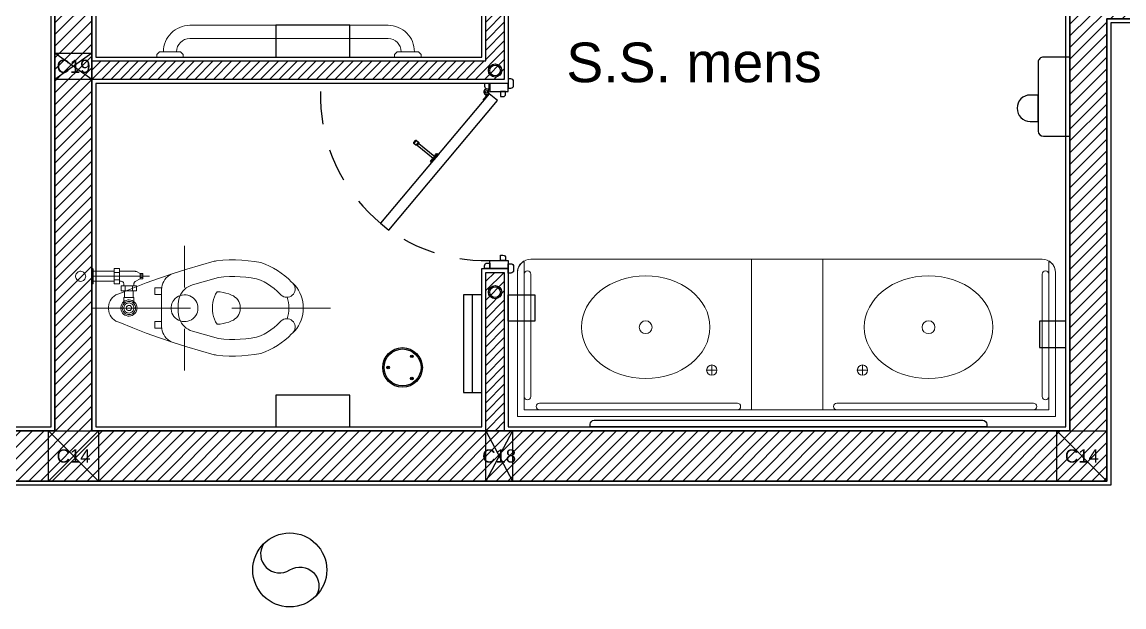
# Model space of a CAD drawing. Header units: metres. Extents: x 301.4 to 351.3, y 108.6 to 130.3.
# Drawn here: x 317.685 to 321.854, y 116.684 to 118.898 of the extents above; entities that cross this region are included whole.
import ezdxf
from ezdxf.enums import TextEntityAlignment as Align

# ---------------------------------------------------------------- set-up
doc = ezdxf.new("R2010")
doc.units = ezdxf.units.M
doc.header["$MEASUREMENT"] = 0
doc.linetypes.add('HIDDEN2', pattern=[0.1875, 0.125, -0.0625])
doc.layers.get('0').update_dxf_attribs({"color": 250, "linetype": 'CONTINUOUS', "lineweight": 25})
for name, color, linetype in [('ACCE0001', 1, 'CONTINUOUS'), ('AREA001T', 1, 'CONTINUOUS'), ('AZJO0252', 252, 'CONTINUOUS'), ('BDOR0001', 1, 'CONTINUOUS'), ('BDOR000H', 7, 'HIDDEN2'), ('MAMP0002', 2, 'CONTINUOUS'), ('MAMP000F', 7, 'CONTINUOUS'), ('MRCO0001', 1, 'CONTINUOUS'), ('MURO000F', 7, 'CONTINUOUS')]:
    doc.layers.add(name, color=color, linetype=linetype)
doc.layers.add('ARTE0001', color=1, linetype='CONTINUOUS', lineweight=13)
doc.layers.add('MURO0004', color=4, linetype='CONTINUOUS', lineweight=30)
for name, color, linetype, plot in [('COLU_C14', 161, 'CONTINUOUS', False), ('COLU_C18', 161, 'CONTINUOUS', False), ('COLU_C19', 161, 'CONTINUOUS', False), ('REGI__NP', 161, 'CONTINUOUS', False), ('TUBO__NP', 161, 'CONTINUOUS', False)]:
    doc.layers.add(name, color=color, linetype=linetype, plot=plot)
doc.styles.add('Arial', font='arial.ttf', dxfattribs={"height": 0.15875})

# ---------------------------------------------------------------- blocks, each defined once
blk = doc.blocks.new('ZZ_PASAM_SS')
blk.add_lwpolyline([(0.8249999999999673, 0.0700000000000216, -0.4142135623730842), (0.8749999999999787, 0.02000000000001023), (0.9249999999999616, 0.02000000000001023, 0.4142135623730842), (0.8249999999999673, 0.1200000000000045), (0.07500000000001705, 0.1200000000000045, 0.414213562373095), (-0.02499999999997726, 0.02000000000001023), (0.02500000000000568, 0.02000000000001023, -0.414213562373095), (0.07500000000001705, 0.0700000000000216)], format="xyb", close=True)
for points in [[(-0.05000000000001137, 0), (0.04999999999998295, 0), (0.04999999999998295, 0.01000000000001933), (0.03999999999999204, 0.02000000000001023), (-0.04000000000004889, 0.01999999999998181), (-0.05000000000003979, 0.009999999999990905)], [(0.8499999999999446, 0), (0.9499999999999389, 0), (0.9499999999999389, 0.01000000000001933), (0.939999999999948, 0.02000000000001023), (0.8599999999999071, 0.01999999999998181), (0.8499999999999162, 0.009999999999990905)]]:
    blk.add_lwpolyline(points, close=True)
blk = doc.blocks.new('American_Standart_Modelo M')
at = {"color": 1}
for points in [[(0.3501990236149908, 0.07890451861954517), (0.3501990236149908, 0.2364994323343197)], [(0.758960831062943, 0.09464259763853988), (0.7552136693916509, 0.09806857402373481), (0.7429015667576095, 0.1102736148955117), (0.7297329700274844, 0.121729223433249), (0.7160290644869605, 0.1323283378746964), (0.7015757266124183, 0.142070958219854), (0.6865870799274489, 0.1509570844687005), (0.6710631244325214, 0.1587725930971899), (0.6551109218894311, 0.1657316076295956), (0.6387304722979934, 0.1716200045414169), (0.615069822888465, 0.1756883514986001), (0.5913021117166792, 0.1787931425976694), (0.5673202770210466, 0.1808273160763818), (0.5433384423251937, 0.1817908719347088), (0.5193566076295539, 0.1816838101726717), (0.4953747729339142, 0.1805061307902704), (0.4715000000000984, 0.1782578337874838), (0.467110467756811, 0.1776154632152682), (0.4628279972753262, 0.176651907356927), (0.4105818574025619, 0.1623056312444078), (0.3586569028157101, 0.1468887375115244), (0.3069460717531314, 0.1304012261580354), (0.2996658719346144, 0.1275105585832534), (0.2927068574024219, 0.1236563351499242), (0.2863902134424663, 0.1190526793823281), (0.2806088782924689, 0.1135925295186553), (0.2755769754769446, 0.107490009082774), (0.2714015667574898, 0.1008521798364725), (0.2679755903725365, 0.09367904178021291), (0.2656202316077128, 0.08618471843783482), (0.2641213669391931, 0.0784762715713967), (0.2635860581290217, 0.07055370118087723), (0.2635860581290217, -0.07066076294267987), (0.2641213669391931, -0.07858333333342671), (0.2656202316077128, -0.08629178019986483), (0.2679755903725365, -0.09378610354224293), (0.2714015667574898, -0.1009592415985026), (0.2755769754769446, -0.1075970708447969), (0.2806088782924689, -0.1136995912806853), (0.2863902134424663, -0.119159741144351), (0.2927068574024219, -0.1237633969119472), (0.2996658719346144, -0.1276176203450561), (0.3069460717531314, -0.1305082879200583), (0.3585498410536729, -0.14699579927332), (0.4105818574025619, -0.1623056312444007), (0.4628279972753262, -0.1767589691189571), (0.467110467756811, -0.1777225249772911), (0.4715000000000984, -0.1783648955495138), (0.4953747729339142, -0.1806131925523005), (0.5193566076295539, -0.1817908719347017), (0.5433384423251937, -0.1818979336967459), (0.5673202770210466, -0.1809343778384047), (0.5913021117166792, -0.1789002043596994), (0.615069822888465, -0.175795413260623), (0.6387304722979934, -0.1717270663034398), (0.6551109218894311, -0.1658386693913982), (0.6710631244325214, -0.15887965485922), (0.6865870799274489, -0.1510641462307305), (0.7015757266124183, -0.1421780199818841), (0.7160290644869605, -0.1324353996367265), (0.7297329700274844, -0.121836285195279), (0.7429015667576095, -0.1103806766575417), (0.7552136693916509, -0.09817563578576483), (0.758960831062943, -0.0947496594005699), (0.7670975249775296, -0.08629178019986483), (0.7744847865578777, -0.07708446866489993), (0.7809084922798775, -0.06723478655771231), (0.7865827656678377, -0.05695685740237622), (0.7911864214352065, -0.04614361943685452), (0.7948265213444614, -0.03490213442318435), (0.7973960036333665, -0.02344652588543994), (0.7990019300636888, -0.01177679382385577), (0.7995372388738744, 0), (0.7990019300636888, 0.01166973206182575), (0.7973960036333665, 0.0233394641236373), (0.7948265213444614, 0.03479507266116144), (0.7911864214352065, 0.04603655767482451), (0.7865827656678377, 0.05684979564035331), (0.7809084922798775, 0.0671277247956894), (0.7744847865578777, 0.07697740690287702), (0.7670975249775296, 0.08618471843783482), (0.758960831062943, 0.09464259763853988), (0.762815054496059, 0.09025306539524536), (0.7657057220710541, 0.08522116257950785), (0.7677398955497665, 0.07976101271584213), (0.7687034514081006, 0.0740867393278748), (0.7684893278840192, 0.0681983424160606), (0.7673116485016038, 0.06252406902809327), (0.7650633514988385, 0.05717098092646467), (0.7619585603997621, 0.05235320163502166), (0.7578902134425789, 0.04807073115353688), (0.7531794959129385, 0.04464475476834906), (0.747933469573347, 0.04218233424172269), (0.7423662579474168, 0.04079053133524013), (0.7364778610356097, 0.04036228428708455), (0.7308035876478698, 0.04100465485931437), (0.7252363760219396, 0.04271764305190828), (0.720097411444371, 0.0453941871026089), (0.7154937556767891, 0.04903428701186385), (0.7116395322436802, 0.05246026339705878), (0.7008262942781585, 0.0632735013623531), (0.6893706857404069, 0.07344436875565208), (0.6770585831063656, 0.08265168029061698), (0.6643182334244102, 0.09110955949132205), (0.6509355131699834, 0.09849682107187618), (0.6370174841056269, 0.1050275885559131), (0.6226712079928802, 0.1104877384195859), (0.6023294732062823, 0.1139137148047737), (0.5818806766576472, 0.1163761353316204), (0.561217756585151, 0.1180891235242214), (0.5406618982744931, 0.1188385558584812), (0.5199989782017767, 0.118624432334407), (0.4993360581290602, 0.1176608764760729), (0.4787801998184023, 0.1157337647594048), (0.429103542234536, 0.1020298592188809), (0.3797480699365678, 0.08746945958228025), (0.3716113760219599, 0.08447173024524801), (0.3637958673932573, 0.08051044505010196), (0.3566227293369977, 0.07569266575843159), (0.3499849000909236, 0.07001839237069163), (0.3440965031791023, 0.06370174841050158), (0.3388504768392977, 0.05674273387831619), (0.3345680063580332, 0.0492484105359452), (0.3311420299728454, 0.04121877838338861), (0.3286796094459987, 0.03297502270675778), (0.327180744777479, 0.02441008174400849), (0.3266454359672863, 0.01573807901900892), (0.3266454359672863, -0.01584514078103183), (0.327180744777479, -0.02451714350581113), (0.3286796094459987, -0.0329750227065162), (0.3311420299728454, -0.04132584014541862), (0.3345680063580332, -0.04935547229796811), (0.3388504768392977, -0.0568497956403391), (0.3440965031791023, -0.06380881017252449), (0.3499849000909236, -0.07012545413248716), (0.3566227293369977, -0.0757997275204545), (0.3637958673932573, -0.0806175068119046), (0.3716113760219599, -0.0844717302452409), (0.3797480699365678, -0.08757652134431027), (0.429103542234536, -0.1021369209809109), (0.4787801998184023, -0.1158408265214277), (0.4993360581290602, -0.1176608764758384), (0.5199989782017767, -0.1187314940962096), (0.5406618982744931, -0.1188385558582397), (0.561217756585151, -0.1180891235239798), (0.5818806766576472, -0.1164831970936575), (0.6023294732062823, -0.1140207765668038), (0.6226712079928802, -0.1105948001816088), (0.6370174841056269, -0.1051346503179502), (0.6509355131699834, -0.09860388283368593), (0.6643182334244102, -0.09121662125334495), (0.6770585831063656, -0.08275874205263989), (0.6893706857404069, -0.07355143051767499), (0.7008262942781585, -0.06338056312437601), (0.7116395322436802, -0.0524602633968172), (0.7154937556767891, -0.04914134877390097), (0.720097411444371, -0.0455012488646318), (0.7252363760219396, -0.04282470481371092), (0.7308035876478698, -0.04111171662133728), (0.7364778610356097, -0.04046934604912167), (0.7423662579474168, -0.04089759309726304), (0.747933469573347, -0.04228939600351822), (0.7531794959129385, -0.04475181653037197), (0.7578902134425789, -0.04817779291555979), (0.7619585603997621, -0.05235320163478008), (0.7650633514988385, -0.05727804268849468), (0.7673116485016038, -0.06263113079011617), (0.7684893278840192, -0.0683054041780835), (0.7687034514081006, -0.0741938010898977), (0.7677398955497665, -0.07986807447764477), (0.7657057220710541, -0.08532822434153786), (0.762815054496059, -0.0903601271570551), (0.758960831062943, -0.0947496594005699)], [(0.3069460717531314, 0.1304012261580354), (0.2559846730245994, 0.1130572207084768), (0.2053444595821858, 0.09474965940058411), (0.155025431426111, 0.07547854223435735), (0.1051346503179502, 0.05513680744775229), (0.09764032697557923, 0.05267438692113302), (0.09046718891909222, 0.0492484105359452), (0.08382935967301819, 0.04475181653037907), (0.07794096276118978, 0.0395057901907947), (0.07280199818342226, 0.03340326975490626), (0.06862658946419486, 0.02665837874656773), (0.06530767484105127, 0.01937817892827098), (0.06316643960030888, 0.01177679382385577), (0.06209582197993768, 0.003961285195380526), (0.06209582197993768, -0.004068346957176061), (0.06316643960030888, -0.01188385558588578), (0.06530767484105127, -0.019485240690301), (0.06862658946419486, -0.02676544050859064), (0.07280199818342226, -0.0335103315167018), (0.07794096276118978, -0.03961285195282471), (0.08382935967301819, -0.04485887829241619), (0.09046718891909222, -0.04935547229796811), (0.09764032697557923, -0.05278144868293566), (0.1051346503179502, -0.0552438692097823), (0.155025431426111, -0.07558560399638026), (0.2053444595821858, -0.09485672116260702), (0.2559846730245994, -0.1131642824705068), (0.3069460717531314, -0.1305082879200583)], [(0.2635860581290217, 0.07622797456861719), (0.2382124205268923, 0.07622797456861719), (0.2382124205268923, 0.05074727520446487), (0.2635860581290217, 0.05074727520446487)], [(0.3727890554043753, 0), (0, 0)], [(0.9017812216170427, 0), (0.5290992279747115, 0)], [(0.7381908492281966, -0.04046934604912167), (0.7410815168031917, -0.03061966394193405), (0.7432227520437209, -0.02055585831066509), (0.7446145549501964, -0.0102779291553361), (0.7450428019983519, 0), (0.7446145549501964, 0.0102779291553361), (0.7432227520437209, 0.02044879654864218), (0.7410815168031917, 0.03051260217990404), (0.7381908492281966, 0.04036228428708455)], [(0.1586655313351315, -0.01627338782918031), (0.1586655313351315, -0.03961285195282471), (0.1206586058128778, -0.03961285195282471), (0.1206586058128778, -0.01627338782918031)], [(0.1233351498637987, -0.03961285195282471), (0.1233351498637987, -0.06455824250679143)], [(0.155881925522408, -0.03961285195282471), (0.155881925522408, -0.06455824250679143)], [(0.1255834468665711, -0.06455824250679143), (0.1255834468665711, -0.08457879200727803)], [(0.1536336285196285, -0.06455824250679143), (0.1536336285196285, -0.08457879200727803)], [(0.3501990236149908, -0.2350005676657858), (0.3501990236149908, -0.07740565395101129)], [(0, -0.1200162352406551), (0.2173353769301229, -0.1200162352406551)], [(0.005031902815503031, -0.1010663033605397), (0.08415054495912955, -0.1010663033605397)], [(0.08415054495912955, -0.1060982061762772), (0.1041710944596019, -0.1060982061762772)], [(0.1041710944596019, -0.1010663033605397), (0.1105948001816017, -0.1010663033605397), (0.112521911898277, -0.1008521798364654), (0.1144490236149522, -0.1003168710262798), (0.1161620118075462, -0.09935331516794577), (0.1176608764760516, -0.09817563578576483), (0.1189456176202839, -0.09656970935520803), (0.1198021117165808, -0.09485672116260702), (0.1204444822887965, -0.09303667120797598), (0.1206586058128778, -0.09100249772927782), (0.1206586058128778, -0.08457879200727803)], [(0.1041710944596019, -0.1390732288828076), (0.1633762488647648, -0.1390732288828076), (0.1650892370573729, -0.1388591053587263), (0.1666951634876952, -0.1384308583105849), (0.1683010899182591, -0.1377884877383551), (0.1817908719347088, -0.1300800408719169), (0.1817908719347088, -0.1100594913714303), (0.1917476158039264, -0.1100594913714303), (0.1917476158039264, -0.1300800408719169), (0.1817908719347088, -0.1300800408719169)], [(0.1586655313351315, -0.08457879200727803), (0.1586655313351315, -0.09100249772927782), (0.1587725930971828, -0.09282254768390885), (0.1592008401453313, -0.09453553587650276), (0.1599502724795911, -0.09603440054501533), (0.1610208900999552, -0.09753326521354211), (0.1621985694823707, -0.09871094459571594), (0.1636974341508903, -0.09978156221608714), (0.1817908719347088, -0.1100594913714303)], [(0.1817908719347088, -0.1150913941871679), (0.1917476158039264, -0.1150913941871679)], [(0.1817908719347088, -0.1250481380563926), (0.1917476158039264, -0.1250481380563926)], [(0.005031902815503031, -0.1390732288828076), (0.08415054495912955, -0.1390732288828076)], [(0.08415054495912955, -0.1340413260672833), (0.1041710944596019, -0.1340413260672833)]]:
    blk.add_lwpolyline(points, dxfattribs=at)
for points in [[(0.4005180517713001, 0.008136693914600812), (0.3989121253407433, 0.01541689373289756), (0.3962355812898295, 0.02237590826531033), (0.3925954813805532, 0.02879961398731012), (0.3880988873752287, 0.03468801089912432), (0.3827457992733727, 0.03982697547690606), (0.3766432788374914, 0.04410944595815636), (0.3701125113534474, 0.04753542234335129), (0.3630464350592248, 0.04989078110816791), (0.3557662352407078, 0.05128258401464336), (0.3483789736603669, 0.05160376930076183), (0.3409917120800401, 0.05074727520446487), (0.3338185740237805, 0.04882016348779672), (0.3269666212533977, 0.04592949591279449), (0.320649977293435, 0.04207527247968557), (0.314868642143658, 0.03736455495005231), (0.3099438010899433, 0.03179734332434947), (0.3058754541327602, 0.02558776112618943), (0.3026636012716537, 0.0189499318801154), (0.3005223660309042, 0.01177679382385577), (0.299451748410533, 0.004496594005566124), (0.299451748410533, -0.00299772933703224), (0.3005223660309042, -0.0102779291553361), (0.3026636012716537, -0.01745106721159573), (0.3058754541327602, -0.02408889645766266), (0.3099438010899433, -0.03029847865581559), (0.314868642143658, -0.03586569028152553), (0.320649977293435, -0.04057640781115879), (0.3269666212533977, -0.04443063124426061), (0.3338185740237805, -0.04732129881926994), (0.3409917120800401, -0.04924841053593099), (0.3483789736603669, -0.04999784287019082), (0.3557662352407078, -0.04978371934612369), (0.3630464350592248, -0.04839191643964114), (0.3701125113534474, -0.04603655767482451), (0.3766432788374914, -0.04261058128962958), (0.3827457992733727, -0.03832811080837217), (0.3880988873752287, -0.03318914623059044), (0.3925954813805532, -0.02730074931877624), (0.3962355812898295, -0.02076998183474643), (0.3989121253407433, -0.01391802906437078), (0.4005180517713001, -0.006637829246066929), (0.4010533605814999, 0.0007494323342598364), (0.4010533605814999, 0.0007494323342598364)], [(0.4844544732063696, -0.06081108083548514), (0.4958030199820627, -0.05920515440515572), (0.5069374432334826, -0.05674273387830198), (0.51775068119899, -0.05342381925515127), (0.5283497956404517, -0.04914134877390097), (0.5348805631244744, -0.04582243415074316), (0.5409830835605973, -0.0416470254312955), (0.546443233424263, -0.03672218437782249), (0.5511539509539034, -0.03104791099007542), (0.5550081743870123, -0.0248383287919296), (0.5580059037240517, -0.01809343778381844), (0.5600400772027427, -0.01102736148959593), (0.561003633061091, -0.003747161671292076), (0.561003633061091, 0.003640099909269168), (0.5600400772027427, 0.01092029972756592), (0.5580059037240517, 0.01798637602178843), (0.5550081743870123, 0.02473126702989248), (0.5511539509539034, 0.03094084922805251), (0.546443233424263, 0.03661512261578537), (0.5409830835605973, 0.04153996366949286), (0.5348805631244744, 0.04571537238872025), (0.5283497956404517, 0.04903428701186385), (0.51775068119899, 0.05331675749312836), (0.5069374432334826, 0.05663567211627196), (0.4958030199820627, 0.05920515440516994), (0.4844544732063696, 0.06070401907368961), (0.4731059264306552, 0.0612393278838681), (0.4677528383287921, 0.05192495458687318), (0.4633633060855118, 0.04207527247968557), (0.4598302679382726, 0.03190440508637948), (0.4573678474116605, 0.02141235240697625), (0.4557619209811037, 0.01070617620349168), (0.455333673932941, 0), (0.4557619209811037, -0.01081323796551459), (0.4573678474116605, -0.02151941416900627), (0.4598302679382726, -0.0320114668484166), (0.4633633060855118, -0.0421823342414811), (0.4677528383287921, -0.05203201634867582), (0.4731059264306552, -0.06134638964567074)], [(0.1697999545867788, 0.005781335149784184), (0.1680869663941778, 0.0113485467757144), (0.1654104223432427, 0.01659457311530588), (0.1618773841962593, 0.0210911671208649), (0.1573807901906932, 0.02494539055397382), (0.1523488873751759, 0.02783605812897605), (0.1468887375112828, 0.0297631698456442), (0.1411074023615129, 0.03061966394194116), (0.1352190054496987, 0.0302984786558298), (0.1295447320617313, 0.02890667574934014), (0.1242987057221399, 0.02655131698453062), (0.1194809264304695, 0.02312534059957017), (0.1155196412353163, 0.0189499318801154), (0.1123077883742098, 0.01402509082664238), (0.1101665531334675, 0.00856494096274929), (0.1090959355130892, 0.002890667575009331), (0.1090959355130892, -0.00299772933703224), (0.1101665531334675, -0.008672002724772199), (0.1123077883742098, -0.01413215258843792), (0.1155196412353163, -0.01905699364215252), (0.1194809264304695, -0.0232324023613657), (0.1242987057221399, -0.02665837874656063), (0.1295447320617313, -0.02901373751137015), (0.1352190054496987, -0.03040554041785981), (0.1411074023615129, -0.03072672570397117), (0.1468887375112828, -0.02987023160766711), (0.1523488873751759, -0.02794311989100606), (0.1573807901906932, -0.02505245231599673), (0.1618773841962593, -0.0211982288828878), (0.1654104223432427, -0.01659457311529167), (0.1680869663941778, -0.01145560853773731), (0.1697999545867788, -0.005888396911807092), (0.1703352633969573, 0), (0.1703352633969573, 0)], [(0.1642327429610617, 0.004710717529640362), (0.1628409400545863, 0.009207311534972007), (0.160699704813851, 0.01348978201645679), (0.1577019754768045, 0.01723694368752149), (0.1541689373297999, 0.02034173478660506), (0.1499935286103664, 0.02269709355142169), (0.1454969346050277, 0.02419595821994136), (0.1407862170754015, 0.02494539055397382), (0.1360754995459956, 0.02473126702989248), (0.1314718437783995, 0.02355358764771864), (0.1270823115350979, 0.02162647593105049), (0.1232280881017687, 0.01884287011808539), (0.120016235240648, 0.01541689373289756), (0.1174467529519845, 0.01145560853774441), (0.1156267029973606, 0.006959014532185392), (0.1147702089010494, 0.002355358764823734), (0.1147702089010494, -0.002462420526846643), (0.1156267029973606, -0.007066076294215407), (0.1174467529519845, -0.01145560853773731), (0.120016235240648, -0.01552395549492047), (0.1232280881017687, -0.01894993188010829), (0.1270823115350979, -0.02173353769308051), (0.1314718437783995, -0.02366064940951418), (0.1360754995459956, -0.0248383287919296), (0.1407862170754015, -0.02505245231599673), (0.1454969346050277, -0.0243030199817369), (0.1499935286103664, -0.02280415531321722), (0.1541689373297999, -0.02044879654863507), (0.1577019754768045, -0.01734400544955861), (0.160699704813851, -0.01359684377825232), (0.1628409400545863, -0.009314373296994916), (0.1642327429610617, -0.004817779291435897), (0.1646609900092102, 0), (0.1646609900092102, 0)], [(0.1583443460490344, 0.003533038147232048), (0.1572737284286561, 0.007066076294229617), (0.1556678019983266, 0.0102779291553361), (0.1534195049955471, 0.01306153496830831), (0.1506358991825749, 0.01541689373289756), (0.1475311080835127, 0.01723694368752149), (0.1441051316985522, 0.01841462306993691), (0.1405720935513131, 0.0189499318801154), (0.1369319936422855, 0.01873580835604827), (0.1333989554950534, 0.01787931425974421), (0.1300800408719027, 0.01638044959122453), (0.127189373297135, 0.01434627611275374), (0.1247269527702741, 0.01166973206182575), (0.1226927792915831, 0.008672002724779304), (0.1214080381471376, 0.005353088101855974), (0.1206586058128778, 0.001712988192601017), (0.1206586058128778, -0.001820049954631031), (0.1214080381471376, -0.005353088101621495), (0.1226927792915831, -0.008779064486809318), (0.1247269527702741, -0.01177679382385577), (0.127189373297135, -0.01445333787454928), (0.1300800408719027, -0.01648751135325455), (0.1333989554950534, -0.01798637602177422), (0.1369319936422855, -0.01884287011807118), (0.1405720935513131, -0.01905699364215252), (0.1441051316985522, -0.01852168483195982), (0.1475311080835127, -0.01734400544955861), (0.1506358991825749, -0.01552395549492047), (0.1534195049955471, -0.01316859673033122), (0.1556678019983266, -0.0102779291553361), (0.1572737284286561, -0.007066076294215407), (0.158237284286983, -0.003640099909254957), (0.1586655313351315, 0), (0.1586655313351315, 0)], [(0.1494582198001808, 0.001820049954638137), (0.1489229109899881, 0.003640099909269168), (0.148066416893684, 0.005353088101855974), (0.1468887375112828, 0.006851952770148273), (0.1453898728429905, 0.008136693914600812), (0.1437839464124409, 0.009100249772927782), (0.1419638964578027, 0.009635558583120485), (0.1401438465031788, 0.009956743869231843), (0.1382167347865106, 0.009849682107194724), (0.1363966848320928, 0.00942143505903914), (0.1345766348774617, 0.00856494096274929), (0.1330777702089563, 0.007494323342378095), (0.1317930290645108, 0.006102520435888437), (0.1307224114441397, 0.004496594005566124), (0.1299729791098798, 0.002783605812972212), (0.1296517938237685, 0.0008564940963040613), (0.1296517938237685, -0.0009635558583269699), (0.1299729791098798, -0.002890667574995121), (0.1307224114441397, -0.004603655767361658), (0.1317930290645108, -0.006209582197918451), (0.1330777702089563, -0.007601385104408109), (0.1345766348774617, -0.008672002724772199), (0.1363966848320928, -0.009528496821069155), (0.1382167347865106, -0.009956743869224738), (0.1401438465031788, -0.01006380563125475), (0.1419638964578027, -0.009742620345150499), (0.1437839464124409, -0.009100249772920677), (0.1453898728429905, -0.008243755676630826), (0.1468887375112828, -0.006959014532178287), (0.148066416893684, -0.005460149863658614), (0.1489229109899881, -0.003747161671292076), (0.1494582198001808, -0.001927111716668151), (0.1496723433242479, 0), (0.1496723433242479, 0)], [(0.1686222752043705, -0.08457879200727803), (0.1105948001816017, -0.08457879200727803), (0.1105948001816017, -0.06455824250679143), (0.1686222752043705, -0.06455824250679143)], [(0.2382124205268923, -0.05085433696648778), (0.2382124205268923, -0.0763350363306401), (0.2635860581290217, -0.0763350363306401), (0.2635860581290217, -0.05085433696648778)], [(-0.02419595821971399, -0.1164831970936575), (-0.02526657584007808, -0.1129501589464255), (-0.02687250227064908, -0.1097383060853119), (-0.02912079927342148, -0.106847638510537), (-0.03190440508637948, -0.1044922797457204), (-0.03500919618523568, -0.1026722297910965), (-0.0384351725704235, -0.1014945504086811), (-0.04207527247968557, -0.1009592415985026), (-0.04560831062668314, -0.1011733651225697), (-0.04914134877390097, -0.1020298592188738), (-0.05246026339683851, -0.1035287238873863), (-0.05545799273387786, -0.1056699591281358), (-0.0579204132607174, -0.1082394414167922), (-0.05984752497739976, -0.1113442325158687), (-0.06123932788387521, -0.1146631471390194), (-0.06188169845587765, -0.1181961852860169), (-0.06188169845587765, -0.121836285195279), (-0.06123932788387521, -0.1254763851045411), (-0.05984752497739976, -0.1287952997274644), (-0.0579204132607174, -0.1317930290645037), (-0.05545799273387786, -0.1344695731154317), (-0.05246026339683851, -0.1366108083559538), (-0.04914134877390097, -0.1381096730244735), (-0.04560831062668314, -0.1389661671207705), (-0.04207527247968557, -0.1390732288828076), (-0.0384351725704235, -0.1385379200726149), (-0.03500919618523568, -0.1373602406902137), (-0.03190440508637948, -0.1355401907358029), (-0.02912079927342148, -0.1331848319709934), (-0.02687250227064908, -0.1304012261580212), (-0.02526657584007808, -0.1271893732969076), (-0.02419595821971399, -0.12365633514991), (-0.02387477293359552, -0.1200162352406551), (-0.02387477293359552, -0.1200162352406551)], [(0.004924841053480122, -0.09303667120797598), (0.004817779291435897, -0.09260842415983461), (0.004603655767581927, -0.09218017711168613), (0.004282470481477674, -0.09175193006353766), (0.003961285195366315, -0.0914307447774263), (0.003533038147210732, -0.09121662125334495), (0.002997729337025135, -0.09110955949131494), (0.002569482288890867, -0.09100249772927782), (0, -0.09100249772927782), (0, -0.1490299727520252), (0.002569482288890867, -0.1490299727520252), (0.002997729337025135, -0.1490299727520252), (0.003533038147210732, -0.1488158492279581), (0.003961285195366315, -0.1486017257038768), (0.004282470481477674, -0.1482805404177725), (0.004603655767581927, -0.147959355131654), (0.004817779291435897, -0.1475311080835127), (0.004924841053480122, -0.14699579927332), (0.005031902815503031, -0.1465675522251786), (0.005031902815503031, -0.09357198001816869)], [(0.1041710944596019, -0.1490299727520252), (0.08415054495912955, -0.1490299727520252), (0.08415054495912955, -0.09100249772927782), (0.1041710944596019, -0.09100249772927782)]]:
    blk.add_lwpolyline(points, close=True, dxfattribs=at)
blk = doc.blocks.new('TOPE_COLG')
for p, q in [((0.007500023867223149, 0.09749999999997172), (-0.007499976132777419, 0.09749999999997172)), ((-0.007499976132777419, 0.08749999999997016), (0.007500023867223149, 0.08749999999997371)), ((0.006250023868489052, 0.08533493648540613), (-0.00624997925261539, 0.08533455526437805)), ((-0.004999813432092992, 0.08316910690812662), (0.005000023867225423, 0.0831698729752155))]:
    blk.add_line(p, q)
blk.add_lwpolyline([(-0.004999999999995453, 0.004999999999999005), (-0.004999813432092992, 0.08316910690812662, 0.268000703347684), (-0.00624997925261539, 0.08533455526437805, -0.2679898612977684), (-0.007499976132777419, 0.08749999999997016), (-0.007499976132777419, 0.09749999999997172, -0.414213562373095), (-0.004999976132779693, 0.099999999999973), (0.005000023867218317, 0.099999999999973, -0.414213562373095), (0.007500023867223149, 0.09749999999997172), (0.007500023867223149, 0.08749999999997371, -0.2679491925870605), (0.006250023868489052, 0.08533493648540613, 0.267949192587158), (0.005000023867225423, 0.0831698729752155), (0.005000000000002558, 0.004999999999995453), (-0.004999999999995453, 0.004999999999999005), (0.005000000000002558, 0.004999999999995453)], format="xyb")
for points in [[(-0.01999999999999602, 0.004999999999999005), (0.02000000000000313, 0.004999999999995453), (0.02000000000000313, -3.552713678800501e-15), (-0.01999999999999602, 0)], [(-0.01349999999999341, 0.006999999999997897), (-0.01800000000000068, 0.006999999999997897), (-0.01800000000000068, 0.004999999999999005), (-0.007999999999995566, 0.004999999999995453), (-0.007999999999995566, 0.006999999999994344), (-0.01249999999999574, 0.006999999999994344), (-0.01249999999998863, 0.005999999999993122), (-0.01349999999999341, 0.005999999999993122)], [(0.01349999999999341, 0.006999999999994344), (0.01800000000000068, 0.006999999999997897), (0.01800000000000068, 0.004999999999995453), (0.008000000000002672, 0.004999999999999005), (0.008000000000002672, 0.006999999999994344), (0.01250000000000284, 0.006999999999994344), (0.01250000000000284, 0.005999999999993122), (0.01350000000000051, 0.005999999999996675)]]:
    blk.add_lwpolyline(points, close=True)
blk = doc.blocks.new('MARCO_MAMP_01')
for points in [[(0, 0.03500000000000014), (0, 0.05499999999999972), (0.00999999999999801, 0.05499999999999972, -0.414213562373095), (0.01999999999999957, 0.04499999999999815), (0.01999999999999957, 0.03500000000000014)], [(-0.01750000000000185, -0.04499999999999815), (-0.01750000000000185, -0.03500000000000014), (0.01749999999999829, -0.03500000000000014), (0.01749999999999829, -0.04499999999999815, -0.414213562373095), (0.007499999999996732, -0.05499999999999972), (-0.007500000000000284, -0.05499999999999972, -0.414213562373095)], [(0.03000000000000114, -0.005000000000002558), (0.05000000000000071, -0.005000000000002558), (0.05000000000000071, -0.01500000000000057, -0.414213562373095), (0.03999999999999915, -0.02500000000000213), (0.03000000000000114, -0.02500000000000213)]]:
    blk.add_lwpolyline(points, format="xyb", close=True)
blk.add_lwpolyline([(0.03000000000000114, 0.03500000000000014), (0.03000000000000114, -0.03500000000000014), (0, -0.03500000000000014), (0, 0.03500000000000014)], close=True)
blk = doc.blocks.new('BISAG_MAMP_01')
for points in [[(-0.009979259418443576, -0.0006437246373494077, -0.1929806622094974), (-0.007660444429252067, 0.006427876095230545), (-0.01087438248564254, 0.002597653878041228, -0.4142135620762398), (-0.01791854274641125, 0.001981369714755488), (-0.03094129827943348, 0.01290875907942279), (-0.03286966110849221, 0.01061062575007554), (-0.01984690557546642, -0.0003167636146059749, 0.345325705595644)], [(0.009999999997468478, -1.27542421068938e-12, 5.181866348358078), (0.007230777998977089, -0.006907665993580281, 0.3453257054439087), (0.01499999999746748, -0.0130000000012771), (0.03199999999746694, -0.0130000000012771), (0.03199999999746694, -0.01000000000127699), (0.01499999999746748, -0.01000000000127699, -0.414213562373095), (0.009999999997468478, -0.005000000001277982)]]:
    blk.add_lwpolyline(points, format="xyb", close=True)
blk.add_circle((0, 0), 0.005)
blk = doc.blocks.new('ovalyn')
blk.add_circle((0, 0), 0.02430000000000001)
blk.add_ellipse((0, 0), major_axis=(1.487896719894188e-17, 0.243), ratio=0.7999999999999972)
blk = doc.blocks.new('MOBLAVAMC_N')
for p, q in [((-0.3024999999999629, -0.4394400000000047), (-0.3024999999999629, -0.4005599999999987)), ((0.2674999999999876, -0.4394400000000047), (0.2674999999999876, -0.4005599999999987)), ((-0.2830599999999599, -0.4200000000000017), (-0.3219399999999659, -0.4200000000000017)), ((0.2869399999999906, -0.4200000000000017), (0.2480599999999846, -0.4200000000000017))]:
    blk.add_line(p, q)
at = {"layer": 'ARTE0001'}
for p, q in [((-0.1524999999999714, -0.5700000000000074), (-0.1524999999999714, 0)), ((0.1174999999999891, -0.5700000000000074), (0.1174999999999891, 0))]:
    blk.add_line(p, q, dxfattribs=at)
for points in [[(-0.98749999999999, 0), (0.9474999999999909, 0, -0.4142135623730945), (0.9974999999999916, -0.04999999999999716), (0.9974999999999916, -0.5949999999999989), (-1.037499999999994, -0.5949999999999989), (-1.037499999999991, -0.04999999999999716, -0.414213562373095)], [(0.9974999999999881, -0.04999999999999716, 0.2679491924310933), (0.9724999999999895, -0.006698729810779014), (0.9724999999999895, -0.5700000000000038), (-1.012499999999989, -0.5700000000000038), (-1.012499999999989, -0.006698729810771908, 0.2679491924311208), (-1.037499999999984, -0.04999999999999716), (-1.037499999999994, -0.5949999999999989), (0.9974999999999916, -0.5949999999999989)]]:
    blk.add_lwpolyline(points, format="xyb", close=True, dxfattribs=at)
at = {"layer": 'ARTE0001', "color": 0}
for points in [[(-0.9999999999999929, -0.04419872981076978), (-0.9999999999999858, -0.04419872981076978, -0.414213562373095), (-0.9874999999999865, -0.05669872981076907), (-0.98749999999999, -0.5200000000000102, -0.414213562373095), (-0.9999999999999893, -0.5325000000000095), (-0.9999999999999964, -0.5325000000000095, -0.4142135623730118), (-1.012499999999992, -0.5200000000000102), (-1.012499999999989, -0.05669872981076907, -0.4142135623730097)], [(0.9599999999999937, -0.04419872981076978), (0.9599999999999866, -0.04419872981076978, 0.414213562373095), (0.9474999999999874, -0.05669872981076907), (0.9474999999999909, -0.5200000000000102, 0.414213562373095), (0.9599999999999902, -0.5325000000000095), (0.9599999999999973, -0.5325000000000095, 0.4142135623730118), (0.972499999999993, -0.5200000000000102), (0.9724999999999895, -0.05669872981076907, 0.4142135623730097)], [(-0.1933493649044991, -0.5574999999999974), (-0.1933493649044991, -0.5575000000000117, -0.414213562373095), (-0.2058493649044983, -0.5700000000000074), (-0.9541506350937716, -0.5700000000000074, -0.414213562373095), (-0.9666506350937709, -0.5575000000000045), (-0.9666506350937709, -0.5574999999999974, -0.4142135623730118), (-0.9541506350937716, -0.5450000000000017), (-0.2058493649044983, -0.5450000000000088, -0.4142135623730097)], [(0.1583493649045238, -0.5574999999999974), (0.1583493649045238, -0.5575000000000117, 0.414213562373095), (0.1708493649045231, -0.5700000000000074), (0.9141506350937689, -0.5700000000000003, 0.414213562373095), (0.9266506350937682, -0.5575000000000045), (0.9266506350937682, -0.5574999999999974, 0.4142135623730118), (0.9141506350937689, -0.5450000000000017), (0.1708493649045231, -0.5450000000000088, 0.4142135623730097)]]:
    blk.add_lwpolyline(points, format="xyb", close=True, dxfattribs=at)
for centre in [(-0.3024999999999629, -0.4200000000000017), (0.2674999999999876, -0.4200000000000017)]:
    blk.add_circle(centre, 0.01944000000000301, dxfattribs=at)
at = {"layer": 'ARTE0001', "rotation": 90}
blk.add_blockref('ovalyn', (-0.5524999999999629, -0.2576328097026348), dxfattribs=at)
at = {"layer": 'ARTE0001', "xscale": -1, "rotation": 270}
blk.add_blockref('ovalyn', (0.5174999999999841, -0.2576328097026419), dxfattribs=at)
blk = doc.blocks.new('A$C49170746')
at = {"layer": 'COLU_C18'}
for points in [[(-3.190727477249769, -0.2375564498696967, 0.8050719192369927), (-3.091635406574284, -0.3365513992560061, -0.9141235744814267)], [(-3.091635406574284, -0.3365513992560061, -0.8048805865655263), (-2.992747951056092, -0.4354503486967722, 0.8977724631294233)]]:
    blk.add_lwpolyline(points, format="xyb", dxfattribs=at)
blk.add_circle((-3.091732527863499, -0.3365513992560025), 0.1400000000285004, dxfattribs=at)
blk = doc.blocks.new('TAPON_01')
for p, q in [((0.003164258429276146, 0.0511286347895421), (-0.003871365210457611, 0.05816425842927231)), ((0.003871365210461164, 0.05183574157072712), (-0.003164258429272593, 0.05887136521046443)), ((-0.04306413606612125, -0.040265746708954), (-0.04219694737506785, -0.03035373461381141)), ((-0.04206794136803182, -0.04035290245170131), (-0.04120075267697487, -0.03044089035657294)), ((0.04206794136803182, -0.04035290245170131), (0.04120075267697487, -0.03044089035657294)), ((0.04306413606612125, -0.040265746708954), (0.04219694737506785, -0.03035373461381141))]:
    blk.add_line(p, q)
for centre, radius in [((0, 0), 0.075), ((0, 0), 0.06999999999999999), ((0, 0.05499999999999972), 0.005), ((-0.04213244437154273, -0.03535331853275636), 0.005), ((0.04213244437154273, -0.03535331853275636), 0.005)]:
    blk.add_circle(centre, radius)

msp = doc.modelspace()

# ---------------------------------------------------------------- hatches: boundary and pattern name
at = {"layer": 'MAMP000F'}
h = msp.add_hatch(dxfattribs=at)
h.set_pattern_fill('ANSI31', color=256, scale=0.2, angle=359.9999999999976, style=0)
h.set_pattern_definition([(44.99999999999749, (317.9495835863876, 118.6802557658432), (-0.01767766952966293, 0.01767766952966444), [])])
h.paths.add_polyline_path([(317.9495835863876, 118.6802557658432), (317.9495835863871, 118.750255765843), (319.4395835863879, 118.7502557658432), (319.4395835863874, 119.6302557658433), (319.5095835863882, 119.6302557658435), (319.5095835863874, 118.6802557658434)])
h = msp.add_hatch(dxfattribs=at)
h.set_pattern_fill('ANSI31', color=256, scale=0.2, angle=359.9999999999976, style=0)
h.set_pattern_definition([(44.99999999999749, (319.474583586388, 117.3502557658433), (-0.01767766952966293, 0.01767766952966444), [])])
h.paths.add_polyline_path([(319.4395835863868, 117.9502557658432), (319.5095835863885, 117.9502557658434), (319.509583586388, 117.3502557658433), (319.4395835863871, 117.3502557658434)])
at = {"layer": 'MURO000F'}
h = msp.add_hatch(dxfattribs=at)
h.set_pattern_fill('ANSI31', color=256, scale=0.2499999999999999, angle=359.9999999999976, style=0)
h.set_pattern_definition([(44.99999999999749, (290.6045835863854, 90.54025576584422), (-0.02209708691207866, 0.02209708691208055), [])])
h.paths.add_polyline_path([(317.9495835863878, 125.3202557658431), (317.809583586388, 125.3202557658432), (317.809583586387, 122.4502557658432), (315.049583586387, 122.4502557658432), (315.0495835863874, 121.7102557658434), (315.1895835863871, 121.7102557658435), (315.1895835863878, 122.3102557658434), (316.0895835863879, 122.3102557658432), (316.0895835863873, 121.7102557658435), (316.1795835863886, 121.7102557658432), (316.1795835863883, 122.3102557658432), (317.809583586388, 122.3102557658432), (317.8095835863871, 120.9602557658432), (316.0895835863879, 120.9602557658435), (316.0895835863879, 120.8702557658436), (317.809583586388, 120.8702557658434), (317.8095836166564, 119.8702557355754), (316.1795835863876, 119.8702557658432), (316.1795835863871, 120.1198837705303), (316.0895835863877, 120.1202557658434), (316.0895835863872, 119.8702557658432), (315.0495835863865, 119.870255765843), (315.0495835863875, 119.7302557658433), (316.4295835863884, 119.7302557658436), (317.8095835863875, 119.7302557658433), (317.8095835863883, 117.3502557658435), (315.0495835863874, 117.3502557658435), (315.0495835863876, 117.1602557658434), (321.7895835863883, 117.1602557658432), (321.7895835863883, 118.9102557658434), (322.7695835863877, 118.9102557658431), (322.769583586388, 120.5602557658432), (323.7295835863878, 120.5602557658432), (323.7295835863877, 120.700255765843), (321.6495835863878, 120.7002557658432), (321.649583586387, 120.5602557658434), (322.6295835863882, 120.5602557658433), (322.6295835863878, 119.0502557658433), (321.6495835863876, 119.0502557658432), (321.6495835863874, 117.3502557658433), (317.9495835863872, 117.3502557658435), (317.9495835863877, 120.5602557658434), (320.6095835863871, 120.5602557658433), (320.609583586387, 120.7002557658431), (319.5445835863883, 120.7002557658432), (319.5445835863877, 121.3852557658432), (320.6095835863873, 121.3852557658431), (320.6095835863865, 122.545255765843), (320.4695835863886, 122.5452557658431), (320.4695835863883, 121.5252557658432), (319.4045835863869, 121.5252557658429), (319.4045835863868, 120.7002557658429), (317.9495835863868, 120.7002557658431)])

# ---------------------------------------------------------------- linework, layer by layer
at = {"layer": 'ACCE0001'}
msp.add_line((319.3895835863889, 117.4952557658436), (319.3895835863878, 117.8652557658431), dxfattribs=at)
for points in [[(318.9245835863883, 118.7652557658432), (318.9245835863882, 118.8852557658382), (318.6445835863886, 118.8852557658382), (318.6445835863878, 118.7652557658432)], [(319.3545835863872, 117.4952557658434), (319.4245835863879, 117.4952557658432), (319.4245835863868, 117.8652557658431), (319.3545835863861, 117.865255765843)], [(319.6245835863874, 117.7652557658434), (319.5245835863868, 117.7652557658431), (319.5245835863865, 117.865255765843), (319.6245835863872, 117.8652557658431)], [(321.5345835863869, 117.6652557658432), (321.6345835863875, 117.665255765843), (321.6345835863882, 117.7652557658432), (321.5345835863876, 117.7652557658432)], [(318.9245835863875, 117.3652557658431), (318.9245835863883, 117.4852557658381), (318.6445835863878, 117.4852557658381), (318.644583586387, 117.3652557658434)]]:
    msp.add_lwpolyline(points, close=True, dxfattribs=at)
for points in [[(321.5495835863866, 118.4652557658427), (321.6495835863872, 118.4652557658428), (321.6495835863865, 118.765255765843), (321.5495835863868, 118.765255765843, 0.414213562373095), (321.5295835863876, 118.7452557658431), (321.5295835863874, 118.4852557658429, 0.414213562373095)], [(321.5295835863874, 118.6215057658426), (321.4995835863866, 118.6215057658428, 1), (321.4995835863868, 118.5215057658427), (321.5295835863867, 118.5215057658423)], [(319.8495835863882, 117.3902557658432), (321.3195835863876, 117.3902557658433, -0.414213562373095), (321.334583586387, 117.375255765843), (321.3345835863872, 117.3652557658432), (319.834583586387, 117.3652557658428), (319.8345835863868, 117.3752557658428, -0.414213562373095)]]:
    msp.add_lwpolyline(points, format="xyb", close=True, dxfattribs=at)
at = {"layer": 'AZJO0252'}
for points in [[(321.6495835863878, 120.7002557658432), (321.649583586388, 120.7152557658432), (323.7445835863882, 120.7152557658433), (323.744583586388, 120.5452557658427), (322.7845835863882, 120.5452557658431), (322.7845835863879, 118.8952557658433), (321.8045835863877, 118.895255765843), (321.8045835863877, 117.1452557658429), (315.0345835863861, 117.1452557658433), (315.0345835863872, 117.3652557658435), (317.7945835863873, 117.3652557658432), (317.7945835863869, 119.7152557658432), (315.0345835863878, 119.7152557658436), (315.0345835863872, 119.8852557658433), (316.074583586387, 119.8852557658432), (316.0745835863866, 120.1352557658431), (316.1945835863859, 120.135255765843), (316.1945835863881, 119.8852557658433), (317.7945835863881, 119.8852557658431), (317.7945835863867, 120.855255765843), (316.0745835863866, 120.8552557658432), (316.0745835863877, 120.9752557658433), (317.7945835863878, 120.9752557658433), (317.7945835863875, 122.2952557658432)], [(320.6095835863871, 120.5602557658433), (320.609583586387, 120.5452557658429), (317.964583586388, 120.5452557658431), (317.9645835863885, 118.7652557658434), (319.4245835863868, 118.7652557658432), (319.4245835863863, 119.645255765843), (319.5245835863869, 119.6452557658431), (319.5245835863867, 118.665255765843), (317.9645835863869, 118.6652557658431), (317.9645835863877, 117.3652557658432), (319.4245835863869, 117.3652557658432), (319.4245835863875, 117.9652557658433), (319.5245835863864, 117.9652557658432), (319.5245835863867, 117.3652557658431), (321.6345835863881, 117.365255765843), (321.6345835863883, 119.0652557658431), (322.6145835863867, 119.065255765843), (322.6145835863877, 120.5452557658431), (321.6495835863869, 120.545255765843), (321.649583586387, 120.5602557658434)]]:
    msp.add_lwpolyline(points, dxfattribs=at)
at = {"layer": 'BDOR0001'}
msp.add_lwpolyline([(319.4528277393663, 118.6264316158032), (319.0414436691656, 118.1361631722073), (319.0720854468899, 118.1104516678194), (319.4834695170905, 118.600720111416)], close=True, dxfattribs=at)
at = {"layer": 'BDOR000H'}
msp.add_arc((319.4358899920923, 118.6165621715476), 0.6215875644163625, 178.2766296547995, 271.7233703452559, dxfattribs=at)
at = {"layer": 'COLU_C14'}
for p, q in [((317.7845835863868, 117.3502557658433), (317.9745835863889, 117.1602557658436)), ((317.9745835863878, 117.3502557658436), (317.784583586387, 117.1602557658432)), ((321.599583586388, 117.350255765843), (321.7895835863883, 117.1602557658432)), ((321.7895835863872, 117.3502557658431), (321.5995835863873, 117.1602557658431))]:
    msp.add_line(p, q, dxfattribs=at)
for points in [[(317.9745835863889, 117.1602557658436), (317.784583586387, 117.1602557658432), (317.7845835863868, 117.3502557658433), (317.9745835863878, 117.3502557658436)], [(321.7895835863883, 117.1602557658432), (321.5995835863873, 117.1602557658431), (321.599583586388, 117.350255765843), (321.7895835863872, 117.3502557658431)]]:
    msp.add_lwpolyline(points, close=True, dxfattribs=at)
at = {"layer": 'COLU_C18'}
for p, q in [((319.5399136722776, 117.3502557658434), (319.4399136722781, 117.1602557658431)), ((319.439913672278, 117.3502557658431), (319.539913672277, 117.1602557658432))]:
    msp.add_line(p, q, dxfattribs=at)
msp.add_lwpolyline([(319.439913672278, 117.3502557658431), (319.5399136722776, 117.3502557658434), (319.539913672277, 117.1602557658432), (319.4399136722781, 117.1602557658431)], close=True, dxfattribs=at)
at = {"layer": 'COLU_C19'}
for p, q in [((317.9495835863873, 118.7802557658433), (317.8095835863878, 118.6802557658434)), ((317.9495835863876, 118.6802557658432), (317.8095835863885, 118.7802557658433))]:
    msp.add_line(p, q, dxfattribs=at)
msp.add_lwpolyline([(317.9495835863873, 118.7802557658433), (317.9495835863876, 118.6802557658432), (317.8095835863878, 118.6802557658434), (317.8095835863885, 118.7802557658433)], close=True, dxfattribs=at)
at = {"layer": 'MAMP0002'}
for points in [[(317.9495835863876, 118.6802557658432), (317.9495835863871, 118.750255765843), (319.4395835863879, 118.7502557658432), (319.4395835863874, 119.6302557658433), (319.5095835863882, 119.6302557658435), (319.5095835863874, 118.6802557658434)], [(319.4395835863868, 117.9502557658432), (319.5095835863885, 117.9502557658434), (319.509583586388, 117.3502557658433), (319.4395835863871, 117.3502557658434)]]:
    msp.add_lwpolyline(points, close=True, dxfattribs=at)
at = {"layer": 'MURO0004'}
for points in [[(315.0495835863876, 117.1602557658434), (321.7895835863883, 117.1602557658432), (321.7895835863883, 118.9102557658434), (322.7695835863877, 118.9102557658431), (322.769583586388, 120.5602557658432), (323.7295835863878, 120.5602557658432), (323.7295835863877, 120.700255765843), (321.6495835863878, 120.7002557658432), (321.649583586387, 120.5602557658434), (322.6295835863882, 120.5602557658433), (322.6295835863878, 119.0502557658433), (321.6495835863876, 119.0502557658432), (321.6495835863874, 117.3502557658433), (317.9495835863872, 117.3502557658435), (317.9495835863877, 120.5602557658434), (320.6095835863871, 120.5602557658433), (320.609583586387, 120.7002557658431), (319.5445835863883, 120.7002557658432), (319.5445835863877, 121.3852557658432), (320.6095835863873, 121.3852557658431), (320.6095835863867, 122.5602557658431)], [(315.0495835863875, 119.7302557658433), (317.8095835863875, 119.7302557658433), (317.8095835863883, 117.3502557658435), (315.0495835863874, 117.3502557658435)]]:
    msp.add_lwpolyline(points, dxfattribs=at)
at = {"layer": 'TUBO__NP'}
for centre, radius in [((319.4745835863888, 118.7143551943219), 0.02499999999999999), ((319.4745835863888, 118.7143551943219), 0.01999999999999999), ((319.4745835863878, 117.8752557658433), 0.02499999999999999), ((319.4745835863878, 117.8752557658433), 0.01999999999999999)]:
    msp.add_circle(centre, radius, dxfattribs=at)

# ---------------------------------------------------------------- block references
at = {"layer": 'ACCE0001', "rotation": 49.99999999999591}
msp.add_blockref('TOPE_COLG', (319.2471357042655, 118.3812973940049), dxfattribs=at)
at = {"layer": 'ARTE0001', "xscale": -1}
for name, p, rotation in [('ZZ_PASAM_SS', (319.1445835863882, 118.7652557658431), 359.9999999999984), ('American_Standart_Modelo M', (317.9495835863873, 117.8152557658432), 180)]:
    msp.add_blockref(name, p, dxfattribs=dict(at, rotation=rotation))
at = {"layer": 'ARTE0001'}
msp.add_blockref('MOBLAVAMC_N', (320.5970835863864, 118.000255765843), dxfattribs=at)
at = {"layer": 'BDOR0001', "rotation": 89.99999999999673}
msp.add_blockref('BISAG_MAMP_01', (319.4415835863867, 118.6332557658458), dxfattribs=at)
at = {"layer": 'MRCO0001', "xscale": -1, "rotation": 89.9999999999967}
msp.add_blockref('MARCO_MAMP_01', (319.4895835863868, 118.665255765843), dxfattribs=at)
at = {"layer": 'MRCO0001', "rotation": 89.99999999999673}
msp.add_blockref('MARCO_MAMP_01', (319.4895835863882, 117.9652557658434), dxfattribs=at)
at = {"layer": 'MURO0004'}
msp.add_blockref('A$C49170746', (321.7895835863883, 117.1602557658432), dxfattribs=at)
at = {"layer": 'REGI__NP', "rotation": 89.99999999999673}
msp.add_blockref('TAPON_01', (319.1245835863883, 117.5902557658432), dxfattribs=at)

# ---------------------------------------------------------------- texts
at = {"layer": 'AREA001T', "style": 'Arial'}
msp.add_text('S.S. mens', height=0.1499999999999999, rotation=359.9999999999935, dxfattribs=at).set_placement((319.7441287512222, 118.6699095684135))
at = {"layer": 'COLU_C14', "style": 'Arial'}
for p in [(317.8795835863879, 117.2552557658435), (321.6945835863864, 117.2552557658427)]:
    msp.add_text('C14', height=0.04999999999999999, rotation=359.9999999999935, dxfattribs=at).set_placement(p, align=Align.MIDDLE_CENTER)
at = {"layer": 'COLU_C18', "style": 'Arial'}
msp.add_text('C18', height=0.04999999999999999, rotation=359.9999999999935, dxfattribs=at).set_placement((319.4899136722779, 117.2552557658432), align=Align.MIDDLE_CENTER)
at = {"layer": 'COLU_C19', "style": 'Arial'}
msp.add_text('C19', height=0.04999999999999999, rotation=359.9999999999935, dxfattribs=at).set_placement((317.8795835863875, 118.7302557658435), align=Align.MIDDLE_CENTER)

doc.saveas('drawing.dxf')
